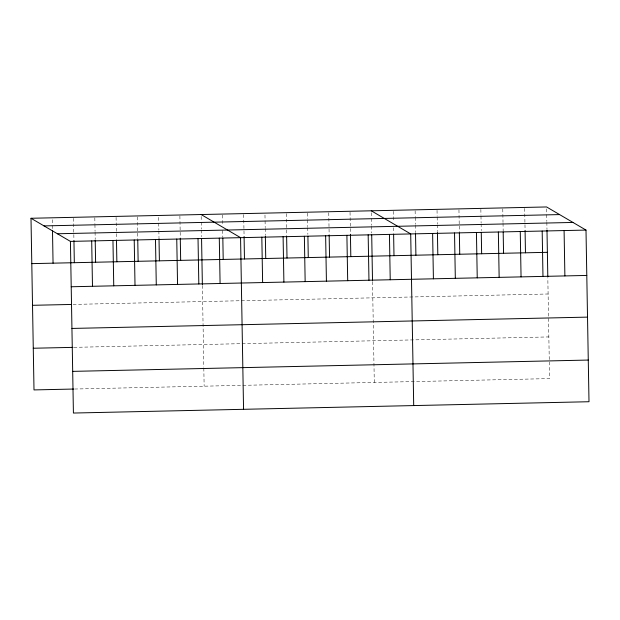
<?xml version="1.0" encoding="UTF-8"?>
<svg xmlns="http://www.w3.org/2000/svg" width="620" height="620" viewBox="0 0 620 620"><rect width="100%" height="100%" fill="white"/><g stroke="black" fill="none" stroke-linecap="round" stroke-linejoin="round"><path stroke-width="0.46" stroke-dasharray="3.1 2.33" d="M73.121 304.412L548.103 293.988M73.873 347.347L548.855 336.923M74.602 389.027L549.583 378.603L547.824 277.892M546.615 208.886L546.701 213.714M546.724 214.675L546.84 221.433M546.856 222.394L546.972 229.152M524.691 208.397L525.078 230.601M502.781 208.886L503.014 222.394M503.029 223.363L503.169 231.082M480.864 209.366L480.965 215.156M480.981 216.117L481.104 222.874M481.12 223.843L481.236 230.594M458.955 209.847L459.343 232.043M437.038 210.327L437.139 216.117M437.162 217.078L437.278 223.835M437.294 224.804L437.41 231.554M415.129 210.808L415.229 216.597M415.245 217.558L415.361 224.316M415.385 225.285L415.501 232.035M393.212 211.288L393.398 221.906M393.499 227.695L393.599 233.484M371.318 212.73L371.403 217.558M371.419 218.527L371.543 225.277M371.558 226.246L371.675 233.004M372.527 281.736L374.286 382.447M350.037 212.234L350.424 234.43M328.771 212.699L329.135 233.934M307.497 213.164L307.597 218.961M307.621 219.922L307.737 226.68M307.753 227.641L307.869 234.399M286.231 213.637L286.618 235.833M264.98 215.062L265.065 219.891M265.081 220.86L265.197 227.61M265.213 228.578L265.337 235.337M243.699 214.567L244.086 236.763M222.425 215.031L222.611 225.649M222.696 230.477L222.812 237.235M201.174 216.465L201.26 221.294M201.275 222.254L201.399 229.013M201.415 229.981L201.531 236.731M202.383 285.471L203.81 367.242M203.825 368.187L204.143 386.183M179.893 215.969L180.265 237.197M158.642 217.403L158.728 222.224M158.743 223.192L158.859 229.942M158.875 230.911L158.991 237.669M137.353 216.899L137.741 239.095M116.087 217.364L116.475 239.568M94.821 217.837L94.922 223.626M94.938 224.587L95.054 231.345M95.077 232.314L95.193 239.064M73.555 218.302L73.919 239.537M52.305 219.736L52.382 224.556M52.406 225.525L52.468 229.385"/><path stroke-width="0.93" d="M31 218.271L546.584 206.956L586.001 230.082L589 401.729L73.416 413.044L70.416 241.397L31 218.271L33.999 389.918L73.633 389.042M44.005 225.905L559.596 214.59M57.412 233.763L572.996 222.448M70.416 241.397L586.001 230.082M31.791 263.632L547.375 252.317M71.207 286.758L586.799 275.443M32.519 305.303L71.192 304.459M71.935 328.437L587.52 317.122M33.271 348.238L72.904 347.371M72.687 371.372L588.271 360.057M371.287 210.8L410.704 233.934L413.703 405.581M201.144 214.536L240.56 237.662L243.559 409.308M564.091 230.562L564.882 275.923M546.987 230.121L547.809 276.938M542.182 231.043L542.973 276.404M525.078 230.601L525.466 252.797M520.265 231.524L521.056 276.884M503.184 232.043L503.556 253.278M498.356 232.012L499.146 277.373M481.267 232.523L481.639 253.758M476.439 232.492L477.237 277.853M459.358 233.004L459.73 254.239M454.53 232.973L455.32 278.334M437.425 232.523L437.813 254.719M432.621 233.453L433.411 278.814M415.516 233.004L415.904 255.2M393.623 234.453L393.987 255.68M389.438 234.399L390.228 279.76M371.706 234.934L372.512 280.79M368.172 234.864L368.962 280.224M350.424 234.43L350.812 256.626M346.898 235.329L347.696 280.69M329.158 234.895L329.546 257.099M325.632 235.802L326.422 281.162M307.908 236.328L308.272 257.563M304.366 236.267L305.156 281.627M286.634 236.794L287.006 258.029M283.1 236.731L283.89 282.092M265.352 236.297L265.74 258.494M261.826 237.197L262.624 282.557M244.086 236.763L244.474 258.966M222.836 238.196L223.2 259.431M219.294 238.134L220.085 283.495M201.562 238.661L202.368 284.526M198.028 238.599L198.819 283.96M180.281 238.165L180.668 260.361M176.754 239.064L177.553 284.425M159.014 238.63L159.402 260.826M155.488 239.529L156.279 284.89M137.764 240.064L138.128 261.299M134.222 240.002L135.013 285.363M116.49 240.529L116.862 261.764M112.956 240.467L113.747 285.828M95.209 240.033L95.596 262.229M91.69 240.932L92.481 286.293M73.943 240.498L74.33 262.694M52.491 230.346L53.056 263.167"/></g></svg>
